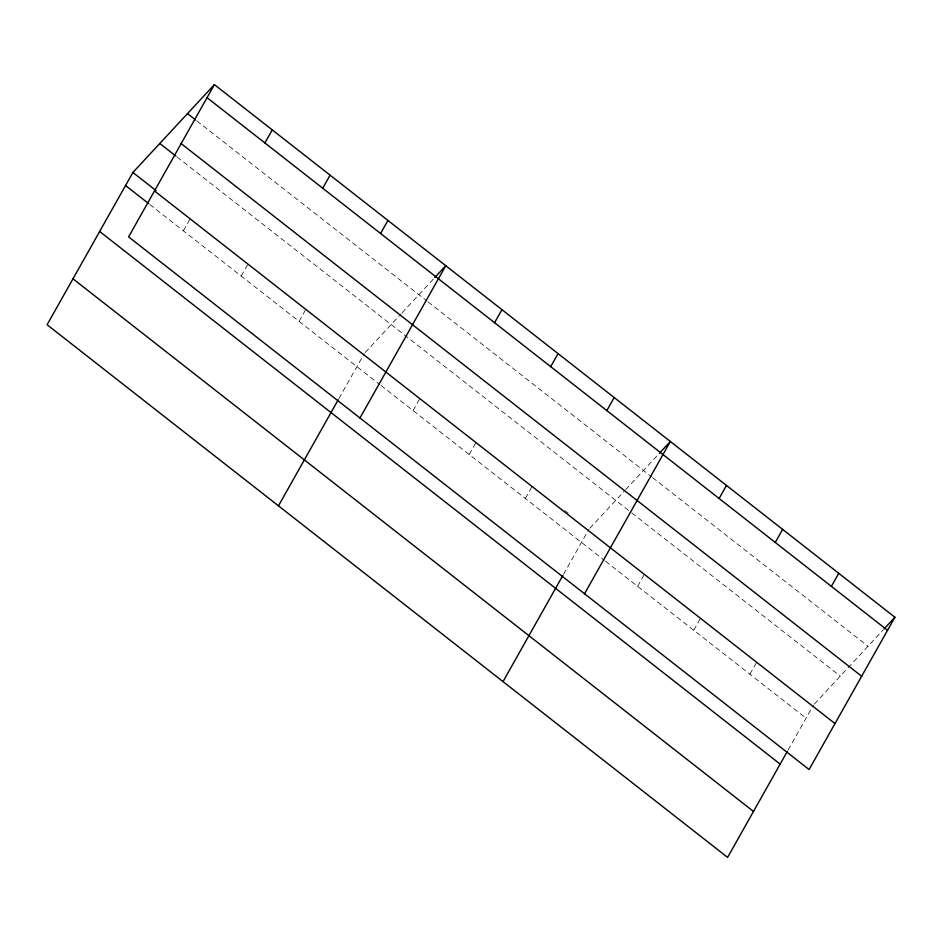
<?xml version="1.0" encoding="UTF-8"?>
<svg xmlns="http://www.w3.org/2000/svg" width="942" height="942" viewBox="0 0 942 942"><rect width="100%" height="100%" fill="white"/><g stroke="black" fill="none" stroke-linecap="round" stroke-linejoin="round"><path stroke-width="0.71" stroke-dasharray="4.71 3.53" d="M183.384 230.802L190.743 217.743M241.223 276.077L247.911 264.207M299.073 321.352L306.421 308.293M338.932 398.525L364.271 353.568M413.055 410.571L420.415 397.512M469.198 454.515L476.546 441.457M525.33 498.459L532.018 486.59M563.504 574.302L588.832 529.345M637.616 586.336L644.976 573.289M693.759 630.28L700.448 618.411M749.903 674.225L757.25 661.166M788.065 750.067L813.393 705.111M365.26 352.496L401.057 313.91M402.046 312.838L433.815 278.596M589.833 528.274L624.64 490.747M625.629 489.675L658.387 454.374M814.394 704.039L882.948 630.139M196.76 120.859L426.891 300.981M428.045 301.876L651.464 476.758M652.606 477.653L868.006 646.247M177.143 157.067L630.622 512.012M631.764 512.907L840.288 676.12M564.776 510.505L568.214 513.202M149.837 204.544L379.826 384.56M380.968 385.455L604.387 560.337M605.541 561.232L806.046 718.169"/><path stroke-width="1.41" d="M214.399 84.615L128.607 236.889L809.096 769.532L894.9 617.257L214.399 84.615L132.904 172.468L47.1 324.743L727.601 857.385L787.347 751.351M264.89 142.948L272.25 129.89M322.729 188.223L330.089 175.165M380.568 233.498L387.927 220.44M278.467 505.842L338.213 399.808M359.974 417.989L445.766 265.715L434.815 277.525M494.562 322.706L501.909 309.659M550.693 366.65L558.053 353.603M606.836 410.594L614.196 397.536M503.028 681.608L562.786 575.574M584.535 593.754L670.339 441.48L659.376 453.29M719.123 498.483L726.482 485.424M775.266 542.427L782.614 529.369M831.397 586.371L838.757 573.313M883.937 629.068L894.9 617.257M207.052 97.674L887.541 630.316M187.505 113.605L195.606 119.952M181.158 143.608L861.659 676.25M159.799 143.478L175.989 156.16M132.904 172.468L156.042 190.578M154.488 190.943L834.989 723.586M125.545 185.527L148.683 203.637M99.652 231.473L780.153 764.115M72.981 278.808L753.482 811.439"/></g></svg>
